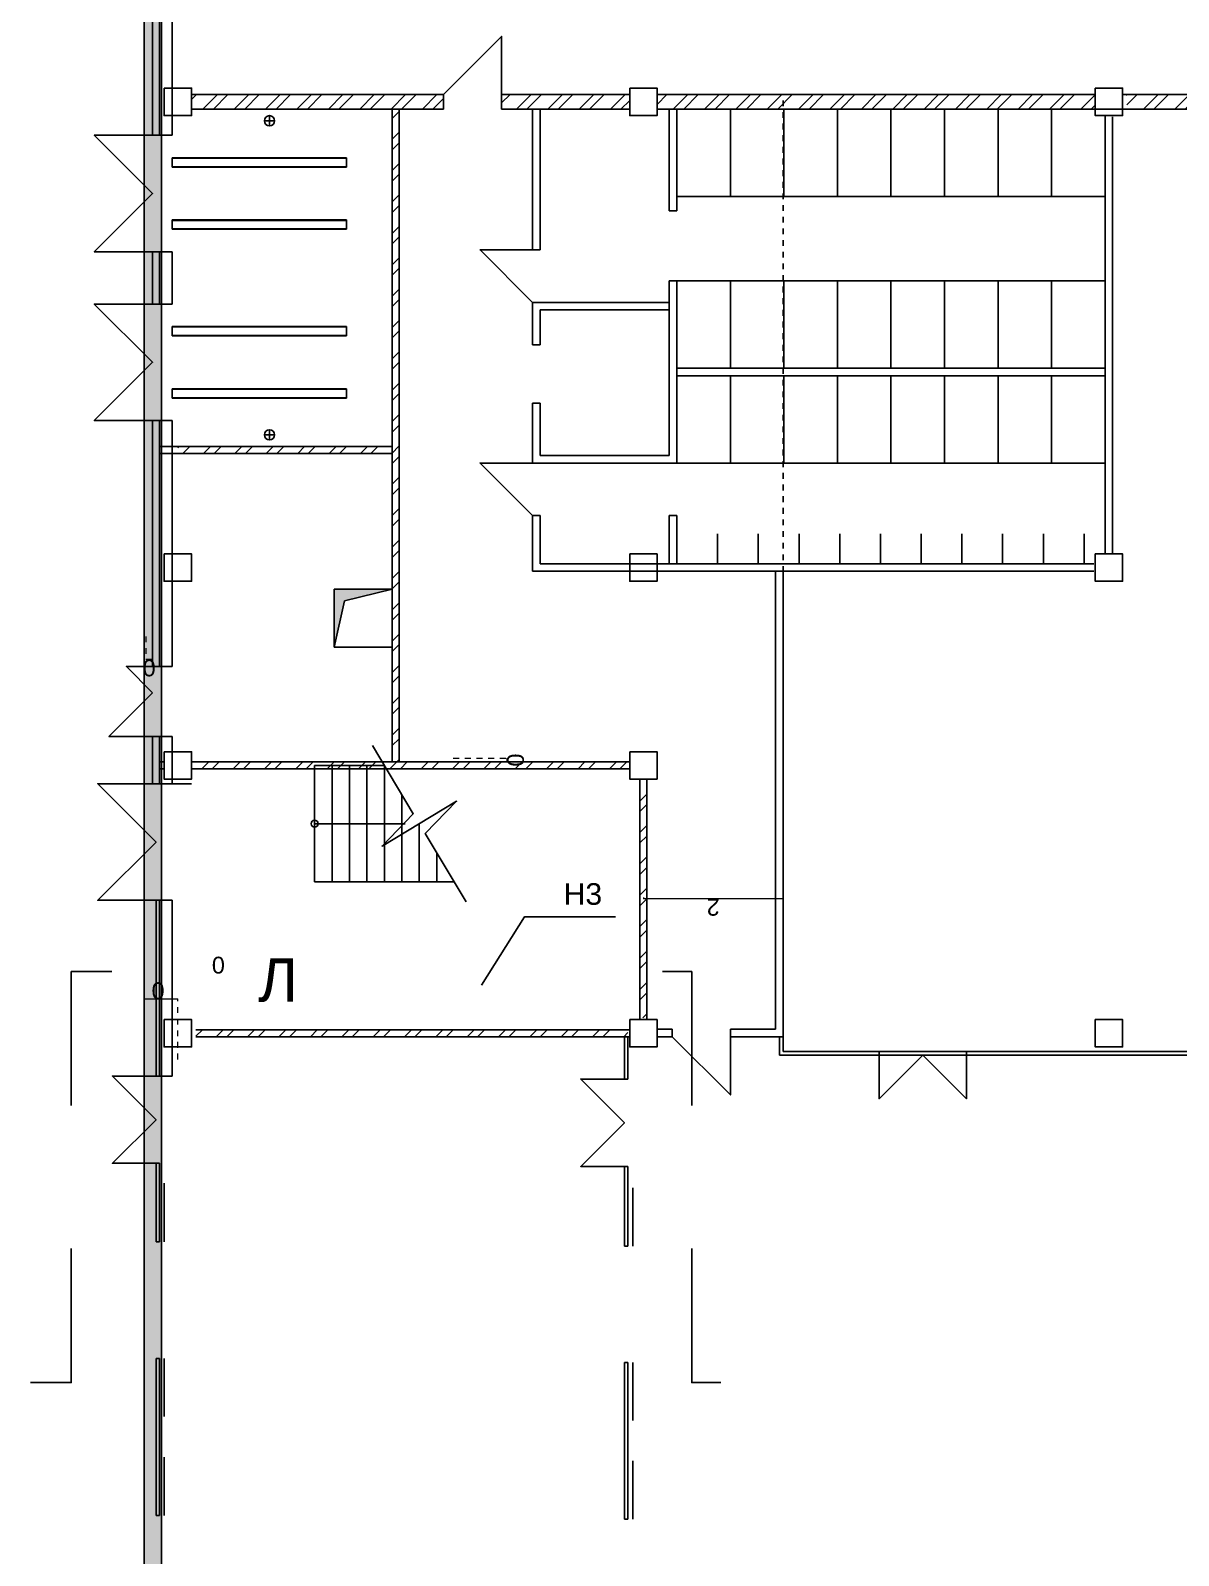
# Model space of a CAD drawing. Header units: metres. Extents: x 202 to 188551, y -77 to 23715.
# Drawn here: x 184278.84 to 184298.56, y 20920.39 to 20946.59 of the extents above; entities that cross this region are included whole.
import ezdxf

# ---------------------------------------------------------------- set-up
doc = ezdxf.new("R2010")
doc.units = ezdxf.units.M
for name, pattern in [('RayonDimensionSideLines', [0.02, 0, -0.02]), ('Style_14', [0]), ('Style_24', [0]), ('Style_26', [4.7625e-07, 3.175e-07, -1.5875e-07]), ('Style_39', [0]), ('Style_4', [0]), ('Style_56', [0]), ('Wall Style 01', [0])]:
    doc.linetypes.add(name, pattern=pattern)
for name, color, linetype, true_color in [('brick', 12, 'Continuous', 0xbd0000), ('COLON', 5, 'Continuous', 0x0000ff), ('DOORS', 8, 'Continuous', 0x414141), ('DRAW', 7, 'Continuous', 0xffffff), ('fac', 5, 'Continuous', 0x0000ff), ('GKL', 5, 'Continuous', 0x0000ff), ('Glass', 4, 'Continuous', 0x00ffff), ('MONOLIT', 7, 'Continuous', 0x691639), ('Sanita', 4, 'Continuous', 0x00ffff), ('SENDVICH', 2, 'Continuous', 0xffff00), ('TEXT', 2, 'Continuous', 0xffff00), ('WALL', 7, 'Continuous', 0x000000), ('Walls', 7, 'Continuous', 0x68db4c)]:
    doc.layers.add(name, color=color, linetype=linetype, true_color=true_color)
doc.styles.add('Style_126', font='', dxfattribs={"height": 0.288})
doc.styles.add('Style_128', font='', dxfattribs={"height": 0.288})
doc.styles.add('Style_137', font='', dxfattribs={"height": 0.288})
doc.styles.add('Style_187', font='', dxfattribs={"height": 0.288})
doc.styles.add('Style_2', font='', dxfattribs={"height": 0.7417068750000001})
doc.styles.add('Style_232', font='', dxfattribs={"height": 0.288})
doc.styles.add('Style_3', font='', dxfattribs={"height": 0.3708534375})
doc.styles.get('Style_126').set_extended_font_data('arial')
doc.styles.get('Style_128').set_extended_font_data('arial')
doc.styles.get('Style_137').set_extended_font_data('arial')
doc.styles.get('Style_187').set_extended_font_data('arial')
doc.styles.get('Style_2').set_extended_font_data('arial')
doc.styles.get('Style_232').set_extended_font_data('arial')
doc.styles.get('Style_3').set_extended_font_data('arial')
doc.dimstyles.new('Style_146', dxfattribs={"dimtxt": 0.288, "dimasz": 0.002, "dimexe": 0.002, "dimexo": 0, "dimgap": 0.001, "dimtad": 0, "dimtih": 1, "dimtoh": 1, "dimdec": 0, "dimrnd": 1, "dimzin": 0, "dimdsep": 46, "dimtxsty": 'Style_187', "dimcen": 0.09, "dimadec": 0, "dimazin": 0, "dimtfac": 1, "dimtdec": 4, "dimtix": 1, "dimtofl": 0, "dimtmove": 2, "dimatfit": 3, "dimfxl": 1, "dimtolj": 1, "dimtzin": 0, "dimlwd": 5, "dimlwe": 5, "dimarcsym": 0})
doc.dimstyles.new('Style_191', dxfattribs={"dimtxt": 0.288, "dimasz": 0.002, "dimexe": 0.002, "dimexo": 0, "dimgap": 0.001, "dimtad": 0, "dimtih": 1, "dimtoh": 1, "dimdec": 0, "dimrnd": 1, "dimzin": 0, "dimdsep": 46, "dimtxsty": 'Style_232', "dimcen": 0.09, "dimadec": 0, "dimazin": 0, "dimtfac": 1, "dimtdec": 4, "dimtix": 1, "dimtofl": 0, "dimtmove": 2, "dimatfit": 3, "dimfxl": 1, "dimtolj": 1, "dimtzin": 0, "dimlwd": 5, "dimlwe": 5, "dimarcsym": 0})
doc.dimstyles.new('Style_85', dxfattribs={"dimtxt": 0.288, "dimasz": 0.002, "dimexe": 0.002, "dimexo": 0, "dimgap": 0.001, "dimtad": 0, "dimtih": 1, "dimtoh": 1, "dimdec": 0, "dimrnd": 1, "dimzin": 0, "dimdsep": 46, "dimtxsty": 'Style_126', "dimcen": 0.09, "dimadec": 0, "dimazin": 0, "dimtfac": 1, "dimtdec": 4, "dimtix": 1, "dimtofl": 0, "dimtmove": 2, "dimatfit": 3, "dimfxl": 1, "dimtolj": 1, "dimtzin": 0, "dimlwd": 5, "dimlwe": 5, "dimarcsym": 0})
doc.dimstyles.new('Style_87', dxfattribs={"dimtxt": 0.288, "dimasz": 0.002, "dimexe": 0.002, "dimexo": 0, "dimgap": 0.001, "dimtad": 0, "dimtih": 1, "dimtoh": 1, "dimdec": 0, "dimrnd": 1, "dimzin": 0, "dimdsep": 46, "dimtxsty": 'Style_128', "dimcen": 0.09, "dimadec": 0, "dimazin": 0, "dimtfac": 1, "dimtdec": 4, "dimtix": 1, "dimtofl": 0, "dimtmove": 2, "dimatfit": 3, "dimfxl": 1, "dimtolj": 1, "dimtzin": 0, "dimlwd": 5, "dimlwe": 5, "dimarcsym": 0})
doc.dimstyles.new('Style_96', dxfattribs={"dimtxt": 0.288, "dimasz": 0.002, "dimexe": 0.002, "dimexo": 0, "dimgap": 0.001, "dimtad": 0, "dimtih": 1, "dimtoh": 1, "dimdec": 0, "dimrnd": 1, "dimzin": 0, "dimdsep": 46, "dimtxsty": 'Style_137', "dimcen": 0.09, "dimadec": 0, "dimazin": 0, "dimtfac": 1, "dimtdec": 4, "dimtix": 1, "dimtofl": 0, "dimtmove": 2, "dimatfit": 3, "dimfxl": 1, "dimtolj": 1, "dimtzin": 0, "dimlwd": 5, "dimlwe": 5, "dimarcsym": 0})
pattern_1 = [(45, (-3.6, 82), (-0.2694076836320746, 0.2694076836320746), []), (45, (-3.420394800000009, 82), (-0.2694076836320746, 0.2694076836320746), [])]
pattern_2 = [(45, (-3.600000000000116, 82), (-0.2694076836320746, 0.2694076836320746), []), (45, (-3.420394800000009, 82), (-0.2694076836320746, 0.2694076836320746), [])]

# ---------------------------------------------------------------- blocks, each defined once
blk = doc.blocks.new('*D183')
at = {"layer": 'Defpoints', "color": 0}
for p in [(184280.7874337187, 20929.94932839876), (184280.7874337187, 20929.70152286992), (184281.2674337187, 20929.70152286992)]:
    blk.add_point(p, dxfattribs=at)
at = {"layer": 'SENDVICH', "color": 0, "linetype": 'RayonDimensionSideLines', "lineweight": 5}
for p, q in [((184280.7874337187, 20929.70152286992), (184280.7874337187, 20929.95132839876)), ((184281.2674337187, 20929.70152286992), (184281.2674337187, 20929.95132839876))]:
    blk.add_line(p, q, dxfattribs=at)
at = {"layer": 'SENDVICH', "color": 0, "lineweight": 5}
blk.add_line((184281.2654337187, 20929.94932839876), (184280.7894337187, 20929.94932839876), dxfattribs=at)
at = {"layer": 'SENDVICH', "color": 0}
for points in [[(184280.7894337187, 20929.94966173209), (184280.7894337187, 20929.94899506543), (184280.7874337187, 20929.94932839876)], [(184281.2654337187, 20929.94899506543), (184281.2654337187, 20929.94966173209), (184281.2674337187, 20929.94932839876)]]:
    blk.add_solid(points, dxfattribs=at)
at = {"layer": 'SENDVICH', "color": 0, "insert": (184281.0274337186, 20930.09432839876), "char_height": 0.288, "attachment_point": 5, "rotation": 180, "style": 'Style_187'}
blk.add_mtext('\\A1;0 ', dxfattribs=at)
blk = doc.blocks.new('*D208')
at = {"layer": 'Defpoints', "color": 0}
for p in [(184280.8174337187, 20936.17789154683), (184280.9324337186, 20936.17789154683), (184280.8174337187, 20935.78334811245)]:
    blk.add_point(p, dxfattribs=at)
at = {"layer": 'TEXT', "color": 0, "linetype": 'RayonDimensionSideLines', "lineweight": 5}
for p, q in [((184280.8174337187, 20936.17789154683), (184280.8174337187, 20935.78134811245)), ((184280.9324337186, 20936.17789154683), (184280.9324337186, 20935.78134811245))]:
    blk.add_line(p, q, dxfattribs=at)
at = {"layer": 'TEXT', "color": 0, "lineweight": 5}
blk.add_line((184280.9304337186, 20935.78334811245), (184280.8194337187, 20935.78334811245), dxfattribs=at)
at = {"layer": 'TEXT', "color": 0}
for points in [[(184280.8194337187, 20935.78368144578), (184280.8194337187, 20935.78301477911), (184280.8174337187, 20935.78334811245)], [(184280.9304337186, 20935.78301477911), (184280.9304337186, 20935.78368144578), (184280.9324337186, 20935.78334811245)]]:
    blk.add_solid(points, dxfattribs=at)
at = {"layer": 'TEXT', "color": 0, "insert": (184280.8749337186, 20935.63834811245), "char_height": 0.288, "attachment_point": 5, "rotation": 180, "style": 'Style_126'}
blk.add_mtext('\\A1;0 ', dxfattribs=at)
blk = doc.blocks.new('*D269')
at = {"layer": 'Defpoints', "color": 0}
for p in [(184281.2674337187, 20929.94932839876), (184281.2674337187, 20928.91114983366), (184281.3674337186, 20928.91114983366)]:
    blk.add_point(p, dxfattribs=at)
at = {"layer": 'SENDVICH', "color": 0, "linetype": 'RayonDimensionSideLines', "lineweight": 5}
for p, q in [((184281.2674337187, 20928.91114983366), (184281.2674337187, 20929.95132839876)), ((184281.3674337186, 20928.91114983366), (184281.3674337186, 20929.95132839876))]:
    blk.add_line(p, q, dxfattribs=at)
at = {"layer": 'SENDVICH', "color": 0, "lineweight": 5}
blk.add_line((184281.3654337186, 20929.94932839876), (184281.2694337187, 20929.94932839876), dxfattribs=at)
at = {"layer": 'SENDVICH', "color": 0}
for points in [[(184281.2694337187, 20929.94966173209), (184281.2694337187, 20929.94899506543), (184281.2674337187, 20929.94932839876)], [(184281.3654337186, 20929.94899506543), (184281.3654337186, 20929.94966173209), (184281.3674337186, 20929.94932839876)]]:
    blk.add_solid(points, dxfattribs=at)
at = {"layer": 'SENDVICH', "color": 0, "insert": (184282.0641347978, 20930.53432839876), "char_height": 0.288, "attachment_point": 5, "rotation": 180, "style": 'Style_128'}
blk.add_mtext('\\A1;0 ', dxfattribs=at)
blk = doc.blocks.new('AC584E3954')
at = {"layer": 'Glass', "linetype": 'Style_4'}
for points in [[(-0.8850831972660963, -1.234254007406082), (-0.8850831972660963, -1.174254007406082)], [(0.6149168027339037, -1.234254007406082), (0.6149168027339037, -1.984254007406082), (-0.1350831972660962, -1.234254007406082), (-0.8850831972660963, -1.984254007406082), (-0.8850831972660963, -1.234254007406082)], [(0.6149168027339037, -1.234254007406082), (0.6149168027339037, -1.174254007406082)]]:
    blk.add_lwpolyline(points, dxfattribs=at)
blk = doc.blocks.new('*D358')
at = {"layer": 'Defpoints', "color": 0}
for p in [(184289.3674337186, 20931.69432643105), (184289.3674337186, 20931.6700559932), (184291.7674337187, 20931.69432643105)]:
    blk.add_point(p, dxfattribs=at)
at = {"layer": 'Glass', "color": 0, "linetype": 'RayonDimensionSideLines', "lineweight": 5}
for p, q in [((184289.3674337186, 20931.69432643105), (184289.3674337186, 20931.6680559932)), ((184291.7674337187, 20931.69432643105), (184291.7674337187, 20931.6680559932))]:
    blk.add_line(p, q, dxfattribs=at)
at = {"layer": 'Glass', "color": 0, "lineweight": 5}
blk.add_line((184291.7654337187, 20931.6700559932), (184289.3694337186, 20931.6700559932), dxfattribs=at)
at = {"layer": 'Glass', "color": 0}
for points in [[(184289.3694337186, 20931.67038932654), (184289.3694337186, 20931.66972265987), (184289.3674337186, 20931.6700559932)], [(184291.7654337187, 20931.66972265987), (184291.7654337187, 20931.67038932654), (184291.7674337187, 20931.6700559932)]]:
    blk.add_solid(points, dxfattribs=at)
at = {"layer": 'Glass', "color": 0, "insert": (184290.5674337187, 20931.5250559932), "char_height": 0.288, "attachment_point": 5, "rotation": 180, "style": 'Style_137'}
blk.add_mtext('\\A1;2 ', dxfattribs=at)
blk = doc.blocks.new('*D401')
at = {"layer": 'brick', "color": 0, "linetype": 'RayonDimensionSideLines', "lineweight": 5}
for p, q in [((184286.1013550665, 20934.0865425922), (184287.0252502673, 20934.0865425922)), ((184286.1013550665, 20934.02154259391), (184287.0252502673, 20934.02154259391))]:
    blk.add_line(p, q, dxfattribs=at)
at = {"layer": 'brick', "color": 0, "lineweight": 5}
blk.add_line((184287.0232502673, 20934.0845425922), (184287.0232502673, 20934.02354259391), dxfattribs=at)
at = {"layer": 'brick', "color": 0}
for points in [[(184287.0235836006, 20934.0845425922), (184287.022916934, 20934.0845425922), (184287.0232502673, 20934.0865425922)], [(184287.022916934, 20934.02354259391), (184287.0235836006, 20934.02354259391), (184287.0232502673, 20934.02154259391)]]:
    blk.add_solid(points, dxfattribs=at)
at = {"layer": 'Defpoints', "color": 0}
for p in [(184286.1013550665, 20934.0865425922), (184286.1013550665, 20934.02154259391), (184287.0232502673, 20934.02154259391)]:
    blk.add_point(p, dxfattribs=at)
at = {"layer": 'brick', "color": 0, "insert": (184287.1682502673, 20934.05404259306), "char_height": 0.288, "attachment_point": 5, "rotation": 270, "style": 'Style_232'}
blk.add_mtext('\\A1;0 ', dxfattribs=at)

msp = doc.modelspace()

# ---------------------------------------------------------------- hatches: boundary and pattern name
at = {"layer": 'brick', "transparency": 33554483}
msp.add_hatch(color=256, dxfattribs=at).paths.add_polyline_path([(184285.0524337187, 20936.99154259391), (184284.0524337187, 20936.99154259391), (184284.0524337187, 20935.99154259391), (184284.2308287312, 20936.78941751469), (184285.0524337187, 20936.99154259391)], flags=0)
at = {"layer": 'DRAW'}
h = msp.add_hatch(dxfattribs=at)
h.set_pattern_fill('PATTERN_2', color=256, scale=0.04, style=0, pattern_type=2)
h.set_pattern_definition(pattern_1)
h.paths.add_polyline_path([(184285.9324337186, 20945.48654259391), (184281.6024337187, 20945.48654259391), (184281.6024337187, 20945.36154259391), (184285.9324337186, 20945.36154259391), (184285.9324337186, 20945.48654259391)], flags=0)
h.paths.add_polyline_path([(184285.9324337186, 20945.36154259391), (184281.6024337187, 20945.36154259391), (184281.6024337187, 20945.23654259391), (184285.9324337186, 20945.23654259391), (184285.9324337186, 20945.36154259391)], flags=0)
h = msp.add_hatch(dxfattribs=at)
h.set_pattern_fill('PATTERN_2', color=256, scale=0.04, style=0, pattern_type=2)
h.set_pattern_definition(pattern_1)
h.paths.add_polyline_path([(184289.1324337187, 20945.48654259391), (184286.9324337186, 20945.48654259391), (184286.9324337186, 20945.36154259391), (184289.1324337187, 20945.36154259391), (184289.1324337187, 20945.48654259391)], flags=0)
h.paths.add_polyline_path([(184289.1324337187, 20945.36154259391), (184286.9324337186, 20945.36154259391), (184286.9324337186, 20945.23654259391), (184289.1324337187, 20945.23654259391), (184289.1324337187, 20945.36154259391)], flags=0)
h = msp.add_hatch(dxfattribs=at)
h.set_pattern_fill('PATTERN_2', color=256, scale=0.04, style=0, pattern_type=2)
h.set_pattern_definition(pattern_1)
h.paths.add_polyline_path([(184291.7674337187, 20945.48654259391), (184289.6024337187, 20945.48654259391), (184289.6024337187, 20945.36154259391), (184291.7674337187, 20945.36154259391), (184291.7674337187, 20945.48654259391)], flags=0)
h.paths.add_polyline_path([(184291.7674337187, 20945.36154259391), (184289.6024337187, 20945.36154259391), (184289.6024337187, 20945.23654259391), (184291.7674337187, 20945.23654259391), (184291.7674337187, 20945.36154259391)], flags=0)
h.paths.add_polyline_path([(184297.1324337187, 20945.48654259391), (184291.7674337187, 20945.48654259391), (184291.7674337187, 20945.36154259391), (184297.1324337187, 20945.36154259391), (184297.1324337187, 20945.48654259391)], flags=0)
h.paths.add_polyline_path([(184297.1324337187, 20945.36154259391), (184291.7674337187, 20945.36154259391), (184291.7674337187, 20945.23654259391), (184297.1324337187, 20945.23654259391), (184297.1324337187, 20945.36154259391)], flags=0)
h = msp.add_hatch(dxfattribs=at)
h.set_pattern_fill('PATTERN_0', color=256, scale=0.04, style=0, pattern_type=2)
h.set_pattern_definition(pattern_2)
edge = h.paths.add_edge_path(flags=0)
edge.add_line((184313.1337672897, 20945.48654259391), (184305.6011001476, 20945.48654259391))
edge.add_arc((184305.3674337187, 20945.36154259395), 0.2649999999874382, -9.55702716964879e-09, 28.14458129912009, ccw=False)
edge.add_arc((184305.3674337187, 20945.36154259387), 0.2649999999903344, -28.144581298963203, 9.400025646755239e-09, ccw=False)
edge.add_line((184305.6011001476, 20945.23654259391), (184313.1337672897, 20945.23654259391))
edge.add_arc((184313.3674337187, 20945.36154259392), 0.2650000000050169, 180.0000000031585, 208.1445813115076, ccw=False)
edge.add_arc((184313.3674337187, 20945.3615425939), 0.2650000000026288, 151.855418688363, 179.9999999969709, ccw=False)
edge.add_line((184313.1337672897, 20945.48654259391), (184313.1337672897, 20945.48654259391))
edge = h.paths.add_edge_path(flags=0)
edge.add_line((184321.1337672897, 20945.48654259391), (184313.6011001476, 20945.48654259391))
edge.add_arc((184313.3674337187, 20945.36154259395), 0.2649999999874382, -9.55702716964879e-09, 28.14458129912009, ccw=False)
edge.add_arc((184313.3674337187, 20945.36154259387), 0.2649999999903344, -28.144581298963203, 9.400025646755239e-09, ccw=False)
edge.add_line((184313.6011001476, 20945.23654259391), (184321.1337672897, 20945.23654259391))
edge.add_arc((184321.3674337187, 20945.36154259392), 0.2650000000050823, 180.0000000031621, 208.1445813115041, ccw=False)
edge.add_arc((184321.3674337187, 20945.3615425939), 0.265000000002498, 151.8554186883559, 179.999999996978, ccw=False)
edge.add_line((184321.1337672897, 20945.48654259391), (184321.1337672897, 20945.48654259391))
edge = h.paths.add_edge_path(flags=0)
edge.add_arc((184329.3674337187, 20945.3615425939), 0.2650000000025853, 151.8554186883606, 179.9999999969732, ccw=False)
edge.add_line((184329.1337672897, 20945.48654259391), (184321.6011001476, 20945.48654259391))
edge.add_arc((184321.3674337187, 20945.36154259395), 0.2649999999873728, -9.560608305037022e-09, 28.144581299123615, ccw=False)
edge.add_arc((184321.3674337187, 20945.36154259387), 0.2649999999903997, -28.144581298959622, 9.39661504162359e-09, ccw=False)
edge.add_line((184321.6011001476, 20945.23654259391), (184329.1337672897, 20945.23654259391))
edge.add_arc((184329.3674337187, 20945.36154259392), 0.2650000000050823, 180.0000000031621, 208.1445813115041, ccw=False)
edge.add_line((184329.1024337187, 20945.36154259391), (184329.1024337187, 20945.36154259391))
edge = h.paths.add_edge_path(flags=0)
edge.add_line((184329.6799337186, 20945.48654259391), (184329.6011001476, 20945.48654259391))
edge.add_arc((184329.3674337187, 20945.36154259395), 0.2649999999880987, -9.52110212892876e-09, 28.14458129908428, ccw=False)
edge.add_arc((184329.3674337187, 20945.36154259387), 0.2649999999905304, -28.144581298952573, 9.389395927428268e-09, ccw=False)
edge.add_line((184329.6011001476, 20945.23654259391), (184329.8049337186, 20945.23654259391))
edge.add_line((184329.8049337186, 20945.23654259391), (184329.6799337186, 20945.48654259391))
edge.add_line((184329.6799337186, 20945.48654259391), (184329.6799337186, 20945.48654259391))
edge = h.paths.add_edge_path(flags=0)
edge.add_spline(control_points=[(184297.6565703646, 20945.23654259391), (184297.6914394305, 20945.31719799207), (184297.6914394305, 20945.40588719575), (184297.6565703646, 20945.48654259391)], knot_values=[0, 0, 0, 0, 1, 1, 1, 1], degree=3, periodic=0)
edge.add_line((184297.6565703646, 20945.48654259391), (184305.1337672897, 20945.48654259391))
edge.add_spline(control_points=[(184305.1337672897, 20945.48654259391), (184305.0913037434, 20945.40716415197), (184305.0913037434, 20945.31592103585), (184305.1337672897, 20945.23654259391)], knot_values=[0, 0, 0, 0, 1, 1, 1, 1], degree=3, periodic=0)
edge.add_line((184305.1337672897, 20945.23654259391), (184297.6565703646, 20945.23654259391))
h = msp.add_hatch(dxfattribs=at)
h.set_pattern_fill('PATTERN_2', color=256, scale=0.04, style=0, pattern_type=2)
h.set_pattern_definition(pattern_1)
h.paths.add_polyline_path([(184285.0524337187, 20939.44154259391), (184281.3674337186, 20939.44154259391), (184281.3674337186, 20939.32154259391), (184285.0524337187, 20939.32154259391), (184285.0524337187, 20939.44154259391)], flags=0)
h.paths.add_polyline_path([(184281.2674337187, 20939.44154259391), (184281.0524337187, 20939.44154259391), (184281.0524337187, 20939.32154259391), (184281.2674337187, 20939.32154259391), (184281.2674337187, 20939.44154259391)], flags=0)
h.paths.add_polyline_path([(184285.1724337187, 20945.23654259391), (184285.0524337187, 20945.23654259391), (184285.0524337187, 20937.36154259391), (184285.1724337187, 20937.36154259391), (184285.1724337187, 20945.23654259391)], flags=0)
h.paths.add_polyline_path([(184285.1724337187, 20937.36154259391), (184285.0524337187, 20937.36154259391), (184285.0524337187, 20934.02154259391), (184285.1724337187, 20934.02154259391), (184285.1724337187, 20937.36154259391)], flags=0)
h = msp.add_hatch(dxfattribs=at)
h.set_pattern_fill('PATTERN_0', color=256, scale=0.04, style=0, pattern_type=2)
h.set_pattern_definition(pattern_2)
edge = h.paths.add_edge_path(flags=0)
edge.add_line((184284.7314337183, 20934.02154259391), (184281.6255519087, 20934.02154259391))
edge.add_arc((184281.3674337187, 20933.961542594), 0.2649999999770868, -1.8718083083513193e-08, 13.086104739404675, ccw=False)
edge.add_arc((184281.3674337187, 20933.96154259382), 0.2649999999989385, -13.086104738862787, 1.896262347145239e-08, ccw=False)
edge.add_line((184281.6255519087, 20933.90154259391), (184284.8034337184, 20933.90154259391))
edge.add_line((184284.8034337184, 20933.90154259391), (184284.7314337183, 20934.02154259391))
edge.add_line((184284.7314337183, 20934.02154259391), (184284.7314337183, 20934.02154259391))
edge = h.paths.add_edge_path(flags=0)
edge.add_line((184289.1093155287, 20934.02154259391), (184284.7314337183, 20934.02154259391))
edge.add_line((184284.7314337183, 20934.02154259391), (184284.8034337184, 20933.90154259391))
edge.add_line((184284.8034337184, 20933.90154259391), (184289.1093155287, 20933.90154259391))
edge.add_arc((184289.3674337186, 20933.96154259382), 0.2649999999986775, 179.9999999810309, 193.0861047388693, ccw=False)
edge.add_arc((184289.3674337186, 20933.961542594), 0.2649999999778771, 166.9138952606149, 180.0000000186984, ccw=False)
edge.add_line((184289.1093155287, 20934.02154259391), (184289.1093155287, 20934.02154259391))
edge = h.paths.add_edge_path(flags=0)
edge.add_arc((184289.3674337186, 20933.96154259396), 0.2650000000545018, 256.9138952420389, 283.08610475796115, ccw=False)
edge.add_line((184289.3074337186, 20933.70342440393), (184289.3074337186, 20929.61966078389))
edge.add_arc((184289.3674337186, 20929.36154259386), 0.2650000000539876, 76.91389524201298, 103.08610475798702, ccw=False)
edge.add_line((184289.4274337187, 20929.61966078389), (184289.4274337187, 20933.70342440393))
edge.add_line((184289.4274337187, 20933.70342440393), (184289.4274337187, 20933.70342440393))
edge = h.paths.add_edge_path(flags=0)
edge.add_spline(control_points=[(184281.6766666406, 20929.30154259391), (184281.6843745148, 20929.34126806837), (184281.6843745148, 20929.38181711945), (184281.6766666406, 20929.42154259391)], knot_values=[0, 0, 0, 0, 1, 1, 1, 1], degree=3, periodic=0)
edge.add_line((184281.6766666406, 20929.42154259391), (184289.1093155287, 20929.42154259391))
edge.add_spline(control_points=[(184289.1093155287, 20929.42154259391), (184289.1001084408, 20929.38193397941), (184289.1001084408, 20929.34115120842), (184289.1093155287, 20929.30154259391)], knot_values=[0, 0, 0, 0, 1, 1, 1, 1], degree=3, periodic=0)
edge.add_line((184289.1093155287, 20929.30154259391), (184281.6766666406, 20929.30154259391))
at = {"layer": 'Walls', "transparency": 33554483}
msp.add_hatch(color=256, dxfattribs=at).paths.add_polyline_path([(184280.7873232882, 20827.01502501898), (184280.7874337187, 20949.5636759183), (184281.0874337186, 20949.56367591777), (184281.0874335005, 20827.01513549003), (184280.7873232882, 20827.01502501898)], flags=0)

# ---------------------------------------------------------------- linework, layer by layer
at = {"layer": 'brick', "linetype": 'Style_4'}
for points in [[(184281.6024337187, 20945.48654259391), (184285.9324337186, 20945.48654259391)], [(184285.9324337186, 20945.48654259391), (184285.9324337186, 20945.23654259391)], [(184286.9324337186, 20945.48654259391), (184286.9324337186, 20945.23654259391)], [(184286.9324337186, 20945.48654259391), (184289.1337672897, 20945.48654259391)], [(184289.6024337187, 20945.48654259391), (184297.1324337187, 20945.48654259391)], [(184297.6024337187, 20945.48654259391), (184305.1337672897, 20945.48654259391)], [(184281.6024337187, 20945.23654259391), (184285.9324337186, 20945.23654259391)], [(184282.9424337187, 20945.12454259391), (184282.9424337187, 20944.94854259391)], [(184285.0524337187, 20945.23654259391), (184285.0524337187, 20934.02154259391)], [(184285.1724337187, 20945.23654259391), (184285.1724337187, 20934.02154259391)], [(184286.9324337186, 20945.23654259391), (184289.1337672897, 20945.23654259391)], [(184289.6024337187, 20945.23654259391), (184305.1337672897, 20945.23654259391)], [(184282.8544337187, 20945.03654259391), (184283.0304337186, 20945.03654259391)], [(184282.8544337187, 20939.64154259391), (184283.0304337186, 20939.64154259391)], [(184282.9424337187, 20939.72954259391), (184282.9424337187, 20939.55354259391)], [(184281.0524337187, 20939.44154259391), (184285.0524337187, 20939.44154259391)], [(184281.0524337187, 20939.32154259391), (184285.0524337187, 20939.32154259391)], [(184284.0524337187, 20936.99154259391), (184284.0524337187, 20935.99154259391)], [(184284.0524337187, 20936.99154259391), (184285.0524337187, 20936.99154259391)], [(184284.2308287312, 20936.78941751469), (184285.0524337187, 20936.99154259391)], [(184284.0524337187, 20935.99154259391), (184284.2308287312, 20936.78941751469)], [(184284.0524337187, 20935.99154259391), (184285.0524337187, 20935.99154259391)], [(184281.1324337187, 20934.02154259391), (184281.0524337187, 20934.02154259391)], [(184281.1324337187, 20934.02154259391), (184281.0524337187, 20934.02154259391)], [(184281.1324337187, 20933.90154259391), (184281.0524337187, 20933.90154259391)], [(184289.1324337187, 20934.02154259391), (184281.6024337187, 20934.02154259391)], [(184289.1324337187, 20933.90154259391), (184281.6024337187, 20933.90154259391)], [(184289.3074337186, 20933.72654259391), (184289.3074337186, 20929.59654259391)], [(184289.4274337187, 20933.72654259391), (184289.4274337187, 20929.59654259391)], [(184289.1324337187, 20929.42154259391), (184281.6766666406, 20929.42154259391)], [(184289.1324337187, 20929.30154259391), (184281.6766666406, 20929.30154259391)]]:
    msp.add_lwpolyline(points, dxfattribs=at)
for points in [[(184283.0304337186, 20945.03654259391, 1), (184282.8544337187, 20945.03654259391, 1), (184283.0304337186, 20945.03654259391)], [(184283.0304337186, 20939.64154259391, 1), (184282.8544337187, 20939.64154259391, 1), (184283.0304337186, 20939.64154259391)]]:
    msp.add_lwpolyline(points, format="xyb", close=True, dxfattribs=at)
at = {"layer": 'COLON', "linetype": 'Style_39'}
for points in [[(184281.1324337187, 20945.59654259391), (184281.6024337187, 20945.59654259391), (184281.6024337187, 20945.12654259391), (184281.1324337187, 20945.12654259391), (184281.1324337187, 20945.59654259391)], [(184289.1324337187, 20945.59654259391), (184289.6024337187, 20945.59654259391), (184289.6024337187, 20945.12654259391), (184289.1324337187, 20945.12654259391), (184289.1324337187, 20945.59654259391)], [(184297.1324337187, 20945.59654259391), (184297.6024337187, 20945.59654259391), (184297.6024337187, 20945.12654259391), (184297.1324337187, 20945.12654259391), (184297.1324337187, 20945.59654259391)], [(184281.1324337187, 20937.59654259391), (184281.6024337187, 20937.59654259391), (184281.6024337187, 20937.12654259391), (184281.1324337187, 20937.12654259391), (184281.1324337187, 20937.59654259391)], [(184289.1324337187, 20937.59654259391), (184289.6024337187, 20937.59654259391), (184289.6024337187, 20937.12654259391), (184289.1324337187, 20937.12654259391), (184289.1324337187, 20937.59654259391)], [(184297.1324337187, 20937.59654259391), (184297.6024337187, 20937.59654259391), (184297.6024337187, 20937.12654259391), (184297.1324337187, 20937.12654259391), (184297.1324337187, 20937.59654259391)], [(184281.1324337187, 20934.19654259391), (184281.6024337187, 20934.19654259391), (184281.6024337187, 20933.72654259391), (184281.1324337187, 20933.72654259391), (184281.1324337187, 20934.19654259391)], [(184289.1324337187, 20934.19654259391), (184289.6024337187, 20934.19654259391), (184289.6024337187, 20933.72654259391), (184289.1324337187, 20933.72654259391), (184289.1324337187, 20934.19654259391)], [(184281.1324337187, 20929.59654259391), (184281.6024337187, 20929.59654259391), (184281.6024337187, 20929.12654259391), (184281.1324337187, 20929.12654259391), (184281.1324337187, 20929.59654259391)], [(184289.1324337187, 20929.59654259391), (184289.6024337187, 20929.59654259391), (184289.6024337187, 20929.12654259391), (184289.1324337187, 20929.12654259391), (184289.1324337187, 20929.59654259391)], [(184297.1324337187, 20929.59654259391), (184297.6024337187, 20929.59654259391), (184297.6024337187, 20929.12654259391), (184297.1324337187, 20929.12654259391), (184297.1324337187, 20929.59654259391)]]:
    msp.add_lwpolyline(points, close=True, dxfattribs=at)
at = {"layer": 'DOORS', "linetype": 'Style_24'}
msp.add_lwpolyline([(184286.9324337186, 20945.48654259391), (184286.9324337186, 20946.48654259391), (184285.9324337186, 20945.48654259391)], dxfattribs=at)
at = {"layer": 'DOORS', "linetype": 'Style_4'}
for points in [[(184280.9324337186, 20942.78654259391), (184279.9324337186, 20942.78654259391), (184280.9324337186, 20943.78654259391), (184279.9324337186, 20944.78654259391), (184280.9324337186, 20944.78654259391)], [(184287.4624337186, 20942.81654259391), (184286.5624337186, 20942.81654259392), (184287.4624337186, 20941.91654259391)], [(184280.9324337186, 20939.88654259391), (184279.9324337186, 20939.88654259391), (184280.9324337186, 20940.88654259391), (184279.9324337186, 20941.88654259391), (184280.9324337186, 20941.88654259391)], [(184287.4624337186, 20939.15654259392), (184286.5624337186, 20939.15654259392), (184287.4624337186, 20938.25654259392)], [(184280.9324337186, 20935.66154259391), (184280.4824337187, 20935.66154259391), (184280.9324337186, 20935.21154259391)], [(184280.9324337186, 20934.46154259391), (184280.1824337186, 20934.46154259391), (184280.9324337186, 20935.21154259391)], [(184290.8624337183, 20929.30154259391), (184290.8624337183, 20928.30154259391), (184289.8624337183, 20929.30154259391)]]:
    msp.add_lwpolyline(points, dxfattribs=at)
at = {"layer": 'fac', "linetype": 'Style_4'}
msp.add_lwpolyline([(184281.0524337187, 20933.64654259391), (184281.6024337187, 20933.64654259391)], dxfattribs=at)
at = {"layer": 'GKL', "linetype": 'Style_26'}
msp.add_lwpolyline([(184291.7674337187, 20929.28654259391), (184291.7674337187, 20945.48654259391)], dxfattribs=at)
at = {"layer": 'GKL', "linetype": 'Style_4'}
for points in [[(184287.4624337186, 20945.23654259391), (184287.4624337186, 20942.81654259391)], [(184287.5924337186, 20945.23654259391), (184287.5924337186, 20942.81654259391)], [(184289.8124337186, 20945.23654259391), (184289.8124337186, 20943.48654259391)], [(184289.9424337187, 20945.23654259391), (184289.9424337187, 20943.48654259391)], [(184297.3024337187, 20937.59654259391), (184297.3024337187, 20945.10463794234)], [(184297.4324337186, 20937.59654259391), (184297.4324337186, 20945.10463794234)], [(184289.8124337186, 20943.48654259391), (184289.9424337187, 20943.48654259391)], [(184287.5924337186, 20942.81654259391), (184287.4624337186, 20942.81654259391)], [(184289.8124337186, 20942.28654259391), (184289.9424337187, 20942.28654259391)], [(184289.8124337186, 20942.28654259391), (184289.8124337186, 20939.28654259392)], [(184289.9424337187, 20942.28654259391), (184289.9424337187, 20939.15654259391)], [(184289.8124337186, 20941.91654259391), (184287.4624337186, 20941.91654259391)], [(184287.4624337186, 20941.91654259391), (184287.4624337186, 20941.18607300745)], [(184287.5924337186, 20941.78654259391), (184287.5924337186, 20941.18607300745)], [(184289.8124337186, 20941.78654259391), (184287.5924337186, 20941.78654259391)], [(184287.4624337186, 20941.18607300745), (184287.5924337186, 20941.18607300745)], [(184291.7848552463, 20940.78654259391), (184297.3024337187, 20940.78654259391)], [(184291.7848552463, 20940.65654259391), (184297.3024337187, 20940.65654259391)], [(184287.4624337186, 20940.18607300744), (184287.4624337186, 20939.15654259392)], [(184287.4624337186, 20940.18607300744), (184287.5924337186, 20940.18607300744)], [(184287.5924337186, 20940.18607300744), (184287.5924337186, 20939.28654259392)], [(184287.4624337186, 20939.15654259392), (184289.8124337186, 20939.15654259392)], [(184287.5924337186, 20939.28654259392), (184289.8124337186, 20939.28654259392)], [(184289.8124337186, 20939.15654259391), (184289.9424337187, 20939.15654259391)], [(184287.4624337186, 20938.25654259392), (184287.4624337186, 20937.29654259391)], [(184287.4624337186, 20938.25654259392), (184287.5924337186, 20938.25654259392)], [(184287.5924337186, 20938.25654259392), (184287.5924337186, 20937.42654259392)], [(184289.8124337186, 20938.25654259391), (184289.9424337187, 20938.25654259391)], [(184289.8124337186, 20938.25654259391), (184289.8124337186, 20937.42654259391)], [(184289.9424337187, 20938.25654259391), (184289.9424337187, 20937.42654259391)], [(184287.4624337186, 20937.29654259391), (184297.1105290671, 20937.29654259391)], [(184287.5924337186, 20937.42654259392), (184297.1105290671, 20937.42654259391)], [(184291.6374337187, 20929.43154259391), (184291.6374337187, 20937.29654259391)], [(184291.7674337187, 20929.30154259391), (184291.7674337187, 20937.29654259391)], [(184289.8624337183, 20929.43154259391), (184289.6024337187, 20929.43154259391)], [(184289.8624337183, 20929.30154259391), (184289.8624337183, 20929.43154259391)], [(184290.8624337183, 20929.30154259391), (184290.8624337183, 20929.43154259391)], [(184291.6374337187, 20929.43154259391), (184290.8624337183, 20929.43154259391)], [(184289.8624337183, 20929.30154259391), (184289.6024337187, 20929.30154259391)], [(184291.7674337187, 20929.30154259391), (184290.8624337183, 20929.30154259391)]]:
    msp.add_lwpolyline(points, dxfattribs=at)
at = {"layer": 'Glass', "linetype": 'Style_4'}
for points in [[(184280.9924337186, 20933.64654259391), (184279.9924337186, 20933.64654259391), (184280.9924337186, 20932.64654259391), (184279.9924337186, 20931.64654259391), (184280.9924337186, 20931.64654259391)], [(184281.0524337187, 20931.64654259391), (184280.9924337186, 20931.64654259391)], [(184280.9924337186, 20931.64654259391), (184280.9924337186, 20928.62678132651)], [(184281.0524337187, 20931.64654259391), (184281.0524337187, 20928.62678132651)], [(184289.0423147919, 20929.30154259391), (184289.042318879, 20928.57278132651)], [(184289.1023147919, 20929.30154259391), (184289.102318879, 20928.57278132651)], [(184291.7074337187, 20929.30154259391), (184291.7074337187, 20928.98654259391)], [(184291.7674337187, 20929.30154259391), (184291.7674337187, 20929.04654259391)], [(184329.3674337186, 20928.98654259391), (184291.7074337187, 20928.98654259391)], [(184329.3674337186, 20929.04654259391), (184291.7674337187, 20929.04654259391)], [(184280.9924337186, 20927.12678132651), (184280.2424337186, 20927.12678132651), (184280.9924337186, 20927.87678132651), (184280.2424337186, 20928.62678132651), (184280.9924337186, 20928.62678132651)], [(184281.0524337187, 20928.62678132651), (184280.9924337186, 20928.62678132651)], [(184289.0423272914, 20927.07278132651), (184288.2923272914, 20927.07277712031), (184289.0423230852, 20927.82278132651), (184288.292318879, 20928.57277712031), (184289.042318879, 20928.57278132651)], [(184289.102318879, 20928.57278132651), (184289.042318879, 20928.57278132651)], [(184280.9924337186, 20927.12678132651), (184280.9924337186, 20925.77654259391)], [(184281.0524337187, 20927.12678132651), (184280.9924337186, 20927.12678132651)], [(184281.0524337187, 20927.12678132651), (184281.0524337187, 20925.77654259391)], [(184289.0423272914, 20927.07278132651), (184289.0423349537, 20925.70654259391)], [(184289.1023272914, 20927.07278132651), (184289.0423272914, 20927.07278132651)], [(184289.1023272914, 20927.07278132651), (184289.1023349537, 20925.70654259391)], [(184281.1343637002, 20925.77654259391), (184281.1343637002, 20926.78554259391)], [(184289.1842649353, 20925.70654259391), (184289.1842649353, 20926.70654259391)], [(184281.0524337187, 20925.77654259391), (184280.9924337186, 20925.77654259391)], [(184289.1023349537, 20925.70654259391), (184289.0423349537, 20925.70654259391)], [(184280.9924337186, 20923.77654259391), (184280.9924337186, 20921.07654259391)], [(184281.0524337187, 20923.77654259391), (184280.9924337186, 20923.77654259391)], [(184281.0524337187, 20923.77654259391), (184281.0524337187, 20921.07654259391)], [(184281.1343637002, 20923.77654259391), (184281.1343637002, 20922.77654259391)], [(184289.0423550022, 20923.70654259391), (184289.0423919916, 20921.01654259391)], [(184289.1023550022, 20923.70654259391), (184289.0423550022, 20923.70654259391)], [(184289.1023550022, 20923.70654259391), (184289.1023919916, 20921.01654259391)], [(184289.1842649353, 20923.70654259391), (184289.1842649353, 20922.70654259391)], [(184281.1343637002, 20921.07654259391), (184281.1343637002, 20922.07654259391)], [(184289.1843219732, 20921.01654259391), (184289.1843219732, 20922.01654259391)], [(184281.0524337187, 20921.07654259391), (184280.9924337186, 20921.07654259391)], [(184289.1023919916, 20921.01654259391), (184289.0423919916, 20921.01654259391)]]:
    msp.add_lwpolyline(points, dxfattribs=at)
at = {"layer": 'MONOLIT', "linetype": 'Style_4'}
for points in [[(184281.2674337187, 20944.78654259391), (184281.2674337187, 20950.31927004843)], [(184280.7874337187, 20944.78654259391), (184280.7874337187, 20949.5636759183)], [(184280.7874337187, 20944.78654259391), (184281.2674337187, 20944.78654259391)], [(184281.2674337187, 20944.40154259391), (184281.2674337187, 20944.24154259391)], [(184281.2674337187, 20944.40154259391), (184284.2674337187, 20944.40154259391)], [(184281.2674337187, 20944.39544401247), (184284.2674337187, 20944.39544401247)], [(184284.2674337187, 20944.40154259391), (184284.2674337187, 20944.24154259391)], [(184281.2674337187, 20944.24764117536), (184284.2674337187, 20944.24764117536)], [(184281.2674337187, 20944.24154259391), (184284.2674337187, 20944.24154259391)], [(184281.2674337187, 20943.33154259391), (184281.2674337187, 20943.17154259391)], [(184281.2674337187, 20943.33154259391), (184284.2674337187, 20943.33154259391)], [(184281.2674337187, 20943.32544401247), (184284.2674337187, 20943.32544401247)], [(184284.2674337187, 20943.33154259391), (184284.2674337187, 20943.17154259391)], [(184281.2674337187, 20943.17764117536), (184284.2674337187, 20943.17764117536)], [(184281.2674337187, 20943.17154259391), (184284.2674337187, 20943.17154259391)], [(184280.7874337187, 20942.78654259391), (184281.2674337187, 20942.78654259391)], [(184280.7874337187, 20941.88654259391), (184280.7874337187, 20942.78654259391)], [(184281.2674337187, 20941.88654259391), (184281.2674337187, 20942.78654259391)], [(184280.7874337187, 20941.88654259391), (184281.2674337187, 20941.88654259391)], [(184281.2674337187, 20941.50154259391), (184284.2674337187, 20941.50154259391)], [(184281.2674337187, 20941.50154259391), (184281.2674337187, 20941.34154259391)], [(184281.2674337187, 20941.49544401247), (184284.2674337187, 20941.49544401247)], [(184284.2674337187, 20941.50154259391), (184284.2674337187, 20941.34154259391)], [(184281.2674337187, 20941.34764117535), (184284.2674337187, 20941.34764117535)], [(184281.2674337187, 20941.34154259391), (184284.2674337187, 20941.34154259391)], [(184281.2674337187, 20940.43154259391), (184284.2674337187, 20940.43154259391)], [(184281.2674337187, 20940.43154259391), (184281.2674337187, 20940.27154259391)], [(184281.2674337187, 20940.42544401247), (184284.2674337187, 20940.42544401247)], [(184284.2674337187, 20940.43154259391), (184284.2674337187, 20940.27154259391)], [(184281.2674337187, 20940.27764117535), (184284.2674337187, 20940.27764117535)], [(184281.2674337187, 20940.27154259391), (184284.2674337187, 20940.27154259391)], [(184280.7874337187, 20935.66154259391), (184280.7874337187, 20939.88654259391)], [(184280.7874337187, 20939.88654259391), (184281.2674337187, 20939.88654259391)], [(184281.2674337187, 20935.66154259391), (184281.2674337187, 20939.88654259391)], [(184280.7874337187, 20935.66154259391), (184281.2674337187, 20935.66154259391)], [(184280.7874337187, 20933.64654259391), (184280.7874337187, 20934.46154259391)], [(184280.7874337187, 20934.46154259391), (184281.2674337187, 20934.46154259391)], [(184281.2674337187, 20933.64654259391), (184281.2674337187, 20934.46154259391)], [(184281.2674337187, 20933.64654259391), (184280.7874337187, 20933.64654259391)], [(184281.2674337187, 20931.64654259391), (184280.7874337187, 20931.64654259391)], [(184280.7874337187, 20928.62678132651), (184280.7874337187, 20931.64654259391)], [(184281.2674337187, 20928.62678132651), (184281.2674337187, 20931.64654259391)], [(184280.7874337187, 20928.62678132651), (184281.2674337187, 20928.62678132651)]]:
    msp.add_lwpolyline(points, dxfattribs=at)
at = {"layer": 'Sanita', "linetype": 'Style_4'}
for points in [[(184289.9424337187, 20943.73654259391), (184290.8624337187, 20943.73654259391), (184290.8624337187, 20945.23654259391), (184289.9424337187, 20945.23654259391), (184289.9424337187, 20943.73654259391)], [(184290.8624337187, 20943.73654259391), (184291.7824337186, 20943.73654259391), (184291.7824337186, 20945.23654259391), (184290.8624337187, 20945.23654259391), (184290.8624337187, 20943.73654259391)], [(184291.7824337186, 20943.73654259391), (184292.7024337187, 20943.73654259391), (184292.7024337187, 20945.23654259391), (184291.7824337186, 20945.23654259391), (184291.7824337186, 20943.73654259391)], [(184292.7024337187, 20943.73654259391), (184293.6224337186, 20943.73654259391), (184293.6224337186, 20945.23654259391), (184292.7024337187, 20945.23654259391), (184292.7024337187, 20943.73654259391)], [(184293.6224337186, 20943.73654259391), (184294.5424337187, 20943.73654259391), (184294.5424337187, 20945.23654259391), (184293.6224337186, 20945.23654259391), (184293.6224337186, 20943.73654259391)], [(184294.5424337187, 20943.73654259391), (184295.4624337186, 20943.73654259391), (184295.4624337186, 20945.23654259391), (184294.5424337187, 20945.23654259391), (184294.5424337187, 20943.73654259391)], [(184295.4624337186, 20943.73654259391), (184296.3824337187, 20943.73654259391), (184296.3824337187, 20945.23654259391), (184295.4624337186, 20945.23654259391), (184295.4624337186, 20943.73654259391)], [(184289.9424337187, 20942.28654259391), (184290.8624337187, 20942.28654259391), (184290.8624337187, 20940.78654259391), (184289.9424337187, 20940.78654259391), (184289.9424337187, 20942.28654259391)], [(184290.8624337187, 20942.28654259391), (184291.7824337186, 20942.28654259391), (184291.7824337186, 20940.78654259391), (184290.8624337187, 20940.78654259391), (184290.8624337187, 20942.28654259391)], [(184291.7824337186, 20942.28654259391), (184292.7024337187, 20942.28654259391), (184292.7024337187, 20940.78654259391), (184291.7824337186, 20940.78654259391), (184291.7824337186, 20942.28654259391)], [(184292.7024337187, 20942.28654259391), (184293.6224337186, 20942.28654259391), (184293.6224337186, 20940.78654259391), (184292.7024337187, 20940.78654259391), (184292.7024337187, 20942.28654259391)], [(184293.6224337186, 20942.28654259391), (184294.5424337187, 20942.28654259391), (184294.5424337187, 20940.78654259391), (184293.6224337186, 20940.78654259391), (184293.6224337186, 20942.28654259391)], [(184294.5424337187, 20942.28654259391), (184295.4624337186, 20942.28654259391), (184295.4624337186, 20940.78654259391), (184294.5424337187, 20940.78654259391), (184294.5424337187, 20942.28654259391)], [(184295.4624337186, 20942.28654259391), (184296.3824337187, 20942.28654259391), (184296.3824337187, 20940.78654259391), (184295.4624337186, 20940.78654259391), (184295.4624337186, 20942.28654259391)], [(184296.3824337187, 20942.28654259391), (184297.3024337187, 20942.28654259391), (184297.3024337187, 20940.78654259391), (184296.3824337187, 20940.78654259391), (184296.3824337187, 20942.28654259391)], [(184289.9424337187, 20939.15654259391), (184290.8624337187, 20939.15654259391), (184290.8624337187, 20940.65654259391), (184289.9424337187, 20940.65654259391), (184289.9424337187, 20939.15654259391)], [(184290.8624337187, 20939.15654259391), (184291.7824337186, 20939.15654259391), (184291.7824337186, 20940.65654259391), (184290.8624337187, 20940.65654259391), (184290.8624337187, 20939.15654259391)], [(184291.7824337186, 20939.15654259391), (184292.7024337187, 20939.15654259391), (184292.7024337187, 20940.65654259391), (184291.7824337186, 20940.65654259391), (184291.7824337186, 20939.15654259391)], [(184292.7024337187, 20939.15654259391), (184293.6224337186, 20939.15654259391), (184293.6224337186, 20940.65654259391), (184292.7024337187, 20940.65654259391), (184292.7024337187, 20939.15654259391)], [(184293.6224337186, 20939.15654259391), (184294.5424337187, 20939.15654259391), (184294.5424337187, 20940.65654259391), (184293.6224337186, 20940.65654259391), (184293.6224337186, 20939.15654259391)], [(184294.5424337187, 20939.15654259391), (184295.4624337186, 20939.15654259391), (184295.4624337186, 20940.65654259391), (184294.5424337187, 20940.65654259391), (184294.5424337187, 20939.15654259391)], [(184295.4624337186, 20939.15654259391), (184296.3824337187, 20939.15654259391), (184296.3824337187, 20940.65654259391), (184295.4624337186, 20940.65654259391), (184295.4624337186, 20939.15654259391)], [(184296.3824337187, 20939.15654259391), (184297.3024337187, 20939.15654259391), (184297.3024337187, 20940.65654259391), (184296.3824337187, 20940.65654259391), (184296.3824337187, 20939.15654259391)]]:
    msp.add_lwpolyline(points, close=True, dxfattribs=at)
for points in [[(184297.1324337187, 20945.23654259391), (184296.3824337187, 20945.23654259391), (184296.3824337187, 20943.73654259391), (184297.3024337187, 20943.73654259391), (184297.3024337187, 20945.12654259391)], [(184290.6424337187, 20937.42654259391), (184290.6424337187, 20937.94087107325)], [(184291.3424337186, 20937.42654259391), (184291.3424337186, 20937.94087107325)], [(184292.0424337187, 20937.42654259391), (184292.0424337187, 20937.94087107325)], [(184292.7424337186, 20937.42654259391), (184292.7424337186, 20937.94087107325)], [(184293.4424337187, 20937.42654259391), (184293.4424337187, 20937.94087107325)], [(184294.1424337187, 20937.42654259391), (184294.1424337187, 20937.94087107325)], [(184294.8424337186, 20937.42654259391), (184294.8424337186, 20937.94087107325)], [(184295.5424337187, 20937.42654259391), (184295.5424337187, 20937.94087107325)], [(184296.2424337186, 20937.42654259391), (184296.2424337186, 20937.94087107325)], [(184296.9424337187, 20937.42654259391), (184296.9424337187, 20937.94087107325)]]:
    msp.add_lwpolyline(points, dxfattribs=at)
at = {"layer": 'SENDVICH', "linetype": 'Style_4'}
for points in [[(184280.9324337186, 20944.78654259391), (184280.9324337186, 20949.86797131164)], [(184281.0524337187, 20944.78654259391), (184281.0524337187, 20949.86797131164)], [(184280.9324337186, 20944.78654259391), (184281.0524337187, 20944.78654259391)], [(184280.9324337186, 20942.78654259391), (184281.0524337187, 20942.78654259391)], [(184280.9324337186, 20941.88654259391), (184280.9324337186, 20942.78654259391)], [(184281.0524337187, 20941.88654259391), (184281.0524337187, 20942.78654259391)], [(184280.9324337186, 20941.88654259391), (184281.0524337187, 20941.88654259391)], [(184281.0524337187, 20939.88654259391), (184280.9324337186, 20939.88654259391)], [(184280.9324337186, 20935.66154259391), (184280.9324337186, 20939.88654259391)], [(184281.0524337187, 20935.66154259391), (184281.0524337187, 20939.88654259391)], [(184280.9324337186, 20935.66154259391), (184281.0524337187, 20935.66154259391)], [(184280.9324337186, 20934.46154259391), (184281.0524337187, 20934.46154259391)], [(184280.9324337186, 20933.64654259391), (184280.9324337186, 20934.46154259391)], [(184281.0524337187, 20933.64654259391), (184281.0524337187, 20934.46154259391)], [(184281.0524337187, 20933.64654259391), (184280.9324337186, 20933.64654259391)]]:
    msp.add_lwpolyline(points, dxfattribs=at)
at = {"layer": 'TEXT', "linetype": 'Style_14'}
msp.add_lwpolyline([(184286.5888114274, 20930.18955292603), (184287.3263714728, 20931.36273051132), (184288.8863714728, 20931.36273051132)], dxfattribs=at)
at = {"layer": 'WALL', "linetype": 'Style_4'}
for points in [[(184284.7116354162, 20934.30453976419), (184285.4145345673, 20933.13304117905), (184284.8773922852, 20932.57751773401), (184286.1574751515, 20933.34556745382), (184285.6203328694, 20932.79004400877), (184286.3232320205, 20931.61854542363)], [(184283.7174337184, 20933.96154259391), (184284.9174337184, 20933.96154259391)], [(184283.7174337184, 20931.96154259391), (184283.7174337184, 20933.96154259391)], [(184284.0174337183, 20931.96154259391), (184284.0174337183, 20933.96154259391)], [(184284.3174337184, 20931.96154259391), (184284.3174337184, 20933.96154259391)], [(184284.6174337183, 20931.96154259391), (184284.6174337183, 20933.96154259391)], [(184284.9174337184, 20931.96154259391), (184284.9174337184, 20933.96154259391)], [(184285.2174337184, 20931.96154259391), (184285.2174337184, 20933.46154259391)], [(184283.7174337184, 20932.96154259391), (184284.2765603078, 20932.96154259391), (184285.2765603078, 20932.96154259391)], [(184285.5174337183, 20931.96154259391), (184285.5174337183, 20932.96154259391)], [(184285.8174337184, 20931.96154259391), (184285.8174337184, 20932.46154259391)], [(184283.7174337184, 20931.96154259391), (184286.1174337183, 20931.96154259391)]]:
    msp.add_lwpolyline(points, dxfattribs=at)
msp.add_lwpolyline([(184283.6574337184, 20932.96154259391, -1), (184283.7774337184, 20932.96154259391, -1), (184283.6574337184, 20932.96154259391)], format="xyb", close=True, dxfattribs=at)
at = {"layer": 'WALL', "linetype": 'Style_56'}
for points in [[(184280.2352242738, 20930.42154259391), (184279.5352204492, 20930.42154259391), (184279.5352204492, 20928.12192436487)], [(184289.6982526828, 20930.42154259391), (184290.1982565073, 20930.42154259391), (184290.1982565073, 20928.12192436487)], [(184278.8352204492, 20923.36154259391), (184279.5352204492, 20923.36154259391), (184279.5352204492, 20925.66154259391)], [(184290.6982565073, 20923.36154259391), (184290.1982565073, 20923.36154259391), (184290.1982565073, 20925.66154259391)]]:
    msp.add_lwpolyline(points, dxfattribs=at)
at = {"layer": 'Walls', "linetype": 'Wall Style 01'}
msp.add_lwpolyline([(184280.7873232882, 20827.01502501898), (184280.7874337187, 20949.5636759183), (184281.0874337186, 20949.56367591777), (184281.0874335005, 20827.01513549003)], dxfattribs=at)

# ---------------------------------------------------------------- block references
at = {"layer": 'Glass'}
msp.add_blockref('AC584E3954', (184294.3050574883, 20930.22079660132), dxfattribs=at)

# ---------------------------------------------------------------- texts
at = {"layer": 'TEXT', "attachment_point": 8}
for s, insert, char_height, width, style in [(' Н3', (184288.256177612, 20931.56273051132), 0.3708534375, 0.8399915854193205, 'Style_3'), ('Л', (184283.08988272, 20929.89536344916), 0.7417068750000001, 0.6299936890644858, 'Style_2')]:
    msp.add_mtext(s, dxfattribs=dict(at, insert=insert, char_height=char_height, width=width, style=style))

# ---------------------------------------------------------------- dimensions: what is measured, and where the dimension line sits
at = {"layer": 'brick'}
dim = msp.add_linear_dim(base=(184287.0232502673, 20934.02154259391), p1=(184286.1013550665, 20934.0865425922), p2=(184286.1013550665, 20934.02154259391), angle=270, dimstyle='Style_191', override={"dimpost": ' '}, dxfattribs=at)
dim.commit()
dim.dimension.update_dxf_attribs({"geometry": '*D401', "text_midpoint": (184287.1682502673, 20934.05404259306), "dimtype": 160, "text_rotation": -90})
at = {"layer": 'Glass'}
dim = msp.add_linear_dim(base=(184289.3674337186, 20931.6700559932), p1=(184291.7674337187, 20931.69432643105), p2=(184289.3674337186, 20931.69432643105), angle=180, dimstyle='Style_96', override={"dimpost": ' '}, dxfattribs=at)
dim.commit()
dim.dimension.update_dxf_attribs({"geometry": '*D358', "text_midpoint": (184290.5674337187, 20931.5250559932), "dimtype": 160, "text_rotation": 180})
at = {"layer": 'SENDVICH'}
for base, p1, p2, dimstyle, picture, middle in [((184281.2674337187, 20929.94932839876), (184281.3674337186, 20928.91114983366), (184281.2674337187, 20928.91114983366), 'Style_87', '*D269', (184282.0641347978, 20930.53432839876)), ((184280.7874337187, 20929.94932839876), (184281.2674337187, 20929.70152286992), (184280.7874337187, 20929.70152286992), 'Style_146', '*D183', (184281.0274337186, 20930.09432839876))]:
    dim = msp.add_linear_dim(base=base, p1=p1, p2=p2, angle=180, dimstyle=dimstyle, override={"dimpost": ' '}, dxfattribs=at)
    dim.commit()
    dim.dimension.update_dxf_attribs({"geometry": picture, "text_midpoint": middle, "dimtype": 160, "text_rotation": 180})
at = {"layer": 'TEXT'}
dim = msp.add_linear_dim(base=(184280.8174337187, 20935.78334811245), p1=(184280.9324337186, 20936.17789154683), p2=(184280.8174337187, 20936.17789154683), angle=180, dimstyle='Style_85', override={"dimpost": ' '}, dxfattribs=at)
dim.commit()
dim.dimension.update_dxf_attribs({"geometry": '*D208', "text_midpoint": (184280.8749337186, 20935.63834811245), "dimtype": 160, "text_rotation": 180})

doc.saveas('drawing.dxf')
